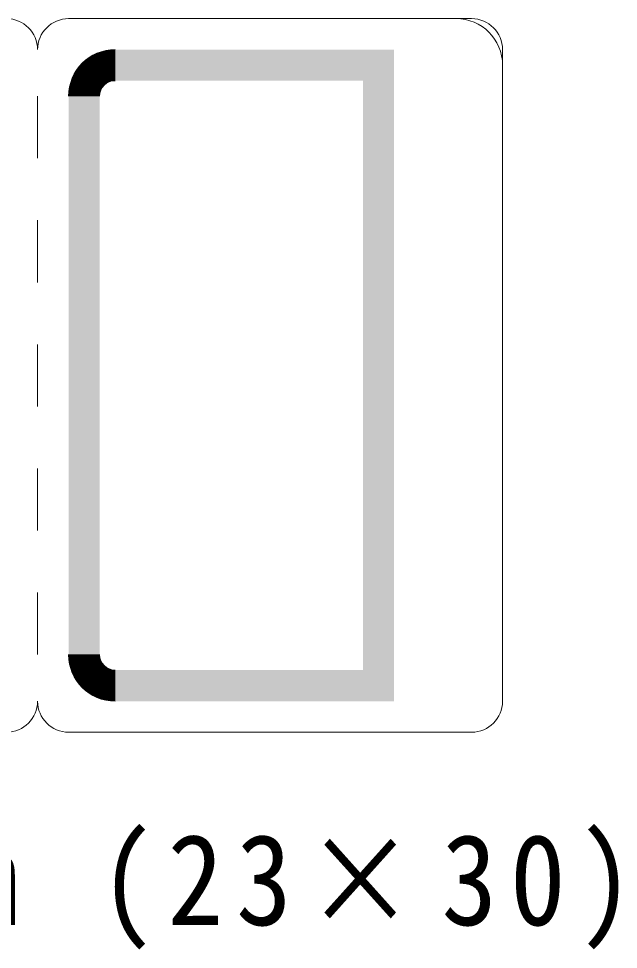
# Model space of a CAD drawing. Units: millimetres, scale not verified. Extents: x -40888 to 25622, y -28100 to 28247.
# Drawn here: x -13111 to -11176, y 25247 to 28247 of the extents above; entities that cross this region are included whole.
import ezdxf

# ---------------------------------------------------------------- set-up
doc = ezdxf.new("R2010")
doc.units = ezdxf.units.MM
doc.header["$LTSCALE"] = 100
doc.layers.add('F-F', color=1, linetype='Continuous', lineweight=18)
doc.styles.add('ＭＳ ゴシック', font='')
doc.styles.get('ＭＳ ゴシック').set_extended_font_data('MS Gothic')

msp = doc.modelspace()

# ---------------------------------------------------------------- linework, layer by layer
at = {"layer": 'F-F', "color": 7}
for p, q in [((-11649.9, 28247), (-12949.9, 28247)), ((-11549.9, 26047), (-11549.9, 28147)), ((-13049.9, 27997), (-13049.9, 27797)), ((-13049.9, 27597), (-13049.9, 27397)), ((-13049.9, 27197), (-13049.9, 26997)), ((-13049.9, 26597), (-13049.9, 26797)), ((-13049.9, 26197), (-13049.9, 26397)), ((-12949.9, 25947), (-11649.9, 25947))]:
    msp.add_line(p, q, dxfattribs=at)
for centre, radius, start, end in [((-13149.9, 28147), 100, 0, 90), ((-12949.9, 28147), 100, 90, 180), ((-11699.9, 28097), 150, 0, 90), ((-11649.9, 28147), 100, 0, 90), ((-13149.9, 26047), 100, 270, 0), ((-12949.9, 26047), 100, 180, 270), ((-11649.9, 26047), 100, 270, 0)]:
    msp.add_arc(centre, radius, start, end, dxfattribs=at)
at = {"layer": 'F-F'}
for centre, radius, start, end in [((-12799.9, 27997), 150, 90, 180), ((-12799.9, 27997), 149.9, 90, 180), ((-12799.9, 27997), 149.5, 90, 180), ((-12799.9, 27997), 149, 90, 180), ((-12799.9, 27997), 148.5, 90, 180), ((-12799.9, 27997), 148, 90, 180), ((-12799.9, 27997), 147.5, 90, 180), ((-12799.9, 27997), 147, 90, 180), ((-12799.9, 27997), 146.5, 90, 180), ((-12799.9, 27997), 146, 90, 180), ((-12799.9, 27997), 145.5, 90, 180), ((-12799.9, 27997), 145, 90, 180), ((-12799.9, 27997), 144.5, 90, 180), ((-12799.9, 27997), 144, 90, 180), ((-12799.9, 27997), 143.5, 90, 180), ((-12799.9, 27997), 143, 90, 180), ((-12799.9, 27997), 142.5, 90, 180), ((-12799.9, 27997), 142, 90, 180), ((-12799.9, 27997), 141.5, 90, 180), ((-12799.9, 27997), 141, 90, 180), ((-12799.9, 27997), 140.5, 90, 180), ((-12799.9, 27997), 140, 90, 180), ((-12799.9, 27997), 139.5, 90, 180), ((-12799.9, 27997), 139, 90, 180), ((-12799.9, 27997), 138.5, 90, 180), ((-12799.9, 27997), 138, 90, 180), ((-12799.9, 27997), 137.5, 90, 180), ((-12799.9, 27997), 137, 90, 180), ((-12799.9, 27997), 136.5, 90, 180), ((-12799.9, 27997), 136, 90, 180), ((-12799.9, 27997), 135.5, 90, 180), ((-12799.9, 27997), 135, 90, 180), ((-12799.9, 27997), 134.5, 90, 180), ((-12799.9, 27997), 134, 90, 180), ((-12799.9, 27997), 133.5, 90, 180), ((-12799.9, 27997), 133, 90, 180), ((-12799.9, 27997), 132.5, 90, 180), ((-12799.9, 27997), 132, 90, 180), ((-12799.9, 27997), 131.5, 90, 180), ((-12799.9, 27997), 131, 90, 180), ((-12799.9, 27997), 130.5, 90, 180), ((-12799.9, 27997), 130, 90, 180), ((-12799.9, 27997), 129.5, 90, 180), ((-12799.9, 27997), 129, 90, 180), ((-12799.9, 27997), 128.5, 90, 180), ((-12799.9, 27997), 128, 90, 180), ((-12799.9, 27997), 127.5, 90, 180), ((-12799.9, 27997), 127, 90, 180), ((-12799.9, 27997), 126.5, 90, 180), ((-12799.9, 27997), 126, 90, 180), ((-12799.9, 27997), 125.5, 90, 180), ((-12799.9, 27997), 125, 90, 180), ((-12799.9, 27997), 124.5, 90, 180), ((-12799.9, 27997), 124, 90, 180), ((-12799.9, 27997), 123.5, 90, 180), ((-12799.9, 27997), 123, 90, 180), ((-12799.9, 27997), 122.5, 90, 180), ((-12799.9, 27997), 122, 90, 180), ((-12799.9, 27997), 121.5, 90, 180), ((-12799.9, 27997), 121, 90, 180), ((-12799.9, 27997), 120.5, 90, 180), ((-12799.9, 27997), 120, 90, 180), ((-12799.9, 27997), 119.5, 90, 180), ((-12799.9, 27997), 119, 90, 180), ((-12799.9, 27997), 118.5, 90, 180), ((-12799.9, 27997), 118, 90, 180), ((-12799.9, 27997), 117.5, 90, 180), ((-12799.9, 27997), 117, 90, 180), ((-12799.9, 27997), 116.5, 90, 180), ((-12799.9, 27997), 116, 90, 180), ((-12799.9, 27997), 115.5, 90, 180), ((-12799.9, 27997), 115, 90, 180), ((-12799.9, 27997), 114.5, 90, 180), ((-12799.9, 27997), 114, 90, 180), ((-12799.9, 27997), 113.5, 90, 180), ((-12799.9, 27997), 113, 90, 180), ((-12799.9, 27997), 112.5, 90, 180), ((-12799.9, 27997), 112, 90, 180), ((-12799.9, 27997), 111.5, 90, 180), ((-12799.9, 27997), 111, 90, 180), ((-12799.9, 27997), 110.5, 90, 180), ((-12799.9, 27997), 110, 90, 180), ((-12799.9, 27997), 109.5, 90, 180), ((-12799.9, 27997), 109, 90, 180), ((-12799.9, 27997), 108.5, 90, 180), ((-12799.9, 27997), 108, 90, 180), ((-12799.9, 27997), 107.5, 90, 180), ((-12799.9, 27997), 107, 90, 180), ((-12799.9, 27997), 106.5, 90, 180), ((-12799.9, 27997), 106, 90, 180), ((-12799.9, 27997), 105.5, 90, 180), ((-12799.9, 27997), 105, 90, 180), ((-12799.9, 27997), 104.5, 90, 180), ((-12799.9, 27997), 104, 90, 180), ((-12799.9, 27997), 103.5, 90, 180), ((-12799.9, 27997), 103, 90, 180), ((-12799.9, 27997), 102.5, 90, 180), ((-12799.9, 27997), 102, 90, 180), ((-12799.9, 27997), 101.5, 90, 180), ((-12799.9, 27997), 101, 90, 180), ((-12799.9, 27997), 100.5, 90, 180), ((-12799.9, 27997), 100, 90, 180), ((-12799.9, 27997), 99.5, 90, 180), ((-12799.9, 27997), 99, 90, 180), ((-12799.9, 27997), 98.5, 90, 180), ((-12799.9, 27997), 98, 90, 180), ((-12799.9, 27997), 97.5, 90, 180), ((-12799.9, 27997), 97, 90, 180), ((-12799.9, 27997), 96.5, 90, 180), ((-12799.9, 27997), 96, 90, 180), ((-12799.9, 27997), 95.5, 90, 180), ((-12799.9, 27997), 95, 90, 180), ((-12799.9, 27997), 94.5, 90, 180), ((-12799.9, 27997), 94, 90, 180), ((-12799.9, 27997), 93.5, 90, 180), ((-12799.9, 27997), 93, 90, 180), ((-12799.9, 27997), 92.5, 90, 180), ((-12799.9, 27997), 92, 90, 180), ((-12799.9, 27997), 91.5, 90, 180), ((-12799.9, 27997), 91, 90, 180), ((-12799.9, 27997), 90.5, 90, 180), ((-12799.9, 27997), 90, 90, 180), ((-12799.9, 27997), 89.5, 90, 180), ((-12799.9, 27997), 89, 90, 180), ((-12799.9, 27997), 88.5, 90, 180), ((-12799.9, 27997), 88, 90, 180), ((-12799.9, 27997), 87.5, 90, 180), ((-12799.9, 27997), 87, 90, 180), ((-12799.9, 27997), 86.5, 90, 180), ((-12799.9, 27997), 86, 90, 180), ((-12799.9, 27997), 85.5, 90, 180), ((-12799.9, 27997), 85, 90, 180), ((-12799.9, 27997), 84.5, 90, 180), ((-12799.9, 27997), 84, 90, 180), ((-12799.9, 27997), 83.5, 90, 180), ((-12799.9, 27997), 83, 90, 180), ((-12799.9, 27997), 82.5, 90, 180), ((-12799.9, 27997), 82, 90, 180), ((-12799.9, 27997), 81.5, 90, 180), ((-12799.9, 27997), 81, 90, 180), ((-12799.9, 27997), 80.5, 90, 180), ((-12799.9, 27997), 80, 90, 180), ((-12799.9, 27997), 79.5, 90, 180), ((-12799.9, 27997), 79, 90, 180), ((-12799.9, 27997), 78.5, 90, 180), ((-12799.9, 27997), 78, 90, 180), ((-12799.9, 27997), 77.5, 90, 180), ((-12799.9, 27997), 77, 90, 180), ((-12799.9, 27997), 76.5, 90, 180), ((-12799.9, 27997), 76, 90, 180), ((-12799.9, 27997), 75.5, 90, 180), ((-12799.9, 27997), 75, 90, 180), ((-12799.9, 27997), 74.5, 90, 180), ((-12799.9, 27997), 74, 90, 180), ((-12799.9, 27997), 73.5, 90, 180), ((-12799.9, 27997), 73, 90, 180), ((-12799.9, 27997), 72.5, 90, 180), ((-12799.9, 27997), 72, 90, 180), ((-12799.9, 27997), 71.5, 90, 180), ((-12799.9, 27997), 71, 90, 180), ((-12799.9, 27997), 70.5, 90, 180), ((-12799.9, 27997), 70, 90, 180), ((-12799.9, 27997), 69.5, 90, 180), ((-12799.9, 27997), 69, 90, 180), ((-12799.9, 27997), 68.5, 90, 180), ((-12799.9, 27997), 68, 90, 180), ((-12799.9, 27997), 67.5, 90, 180), ((-12799.9, 27997), 67, 90, 180), ((-12799.9, 27997), 66.5, 90, 180), ((-12799.9, 27997), 66, 90, 180), ((-12799.9, 27997), 65.5, 90, 180), ((-12799.9, 27997), 65, 90, 180), ((-12799.9, 27997), 64.5, 90, 180), ((-12799.9, 27997), 64, 90, 180), ((-12799.9, 27997), 63.5, 90, 180), ((-12799.9, 27997), 63, 90, 180), ((-12799.9, 27997), 62.5, 90, 180), ((-12799.9, 27997), 62, 90, 180), ((-12799.9, 27997), 61.5, 90, 180), ((-12799.9, 27997), 61, 90, 180), ((-12799.9, 27997), 60.5, 90, 180), ((-12799.9, 27997), 60, 90, 180), ((-12799.9, 27997), 59.5, 90, 180), ((-12799.9, 27997), 59, 90, 180), ((-12799.9, 27997), 58.5, 90, 180), ((-12799.9, 27997), 58, 90, 180), ((-12799.9, 27997), 57.5, 90, 180), ((-12799.9, 27997), 57, 90, 180), ((-12799.9, 27997), 56.5, 90, 180), ((-12799.9, 27997), 56, 90, 180), ((-12799.9, 27997), 55.5, 90, 180), ((-12799.9, 27997), 55, 90, 180), ((-12799.9, 27997), 54.5, 90, 180), ((-12799.9, 27997), 54, 90, 180), ((-12799.9, 27997), 53.5, 90, 180), ((-12799.9, 27997), 53, 90, 180), ((-12799.9, 27997), 52.5, 90, 180), ((-12799.9, 27997), 52, 90, 180), ((-12799.9, 27997), 51.5, 90, 180), ((-12799.9, 27997), 51, 90, 180), ((-12799.9, 27997), 50.5, 90, 180), ((-12799.9, 27997), 50, 90, 180), ((-12799.9, 26197), 150, 180, 270), ((-12799.9, 26197), 149.9, 180, 270), ((-12799.9, 26197), 149.5, 180, 270), ((-12799.9, 26197), 149, 180, 270), ((-12799.9, 26197), 148.5, 180, 270), ((-12799.9, 26197), 148, 180, 270), ((-12799.9, 26197), 147.5, 180, 270), ((-12799.9, 26197), 147, 180, 270), ((-12799.9, 26197), 146.5, 180, 270), ((-12799.9, 26197), 146, 180, 270), ((-12799.9, 26197), 145.5, 180, 270), ((-12799.9, 26197), 145, 180, 270), ((-12799.9, 26197), 144.5, 180, 270), ((-12799.9, 26197), 144, 180, 270), ((-12799.9, 26197), 143.5, 180, 270), ((-12799.9, 26197), 143, 180, 270), ((-12799.9, 26197), 142.5, 180, 270), ((-12799.9, 26197), 142, 180, 270), ((-12799.9, 26197), 141.5, 180, 270), ((-12799.9, 26197), 141, 180, 270), ((-12799.9, 26197), 140.5, 180, 270), ((-12799.9, 26197), 140, 180, 270), ((-12799.9, 26197), 139.5, 180, 270), ((-12799.9, 26197), 139, 180, 270), ((-12799.9, 26197), 138.5, 180, 270), ((-12799.9, 26197), 138, 180, 270), ((-12799.9, 26197), 137.5, 180, 270), ((-12799.9, 26197), 137, 180, 270), ((-12799.9, 26197), 136.5, 180, 270), ((-12799.9, 26197), 136, 180, 270), ((-12799.9, 26197), 135.5, 180, 270), ((-12799.9, 26197), 135, 180, 270), ((-12799.9, 26197), 134.5, 180, 270), ((-12799.9, 26197), 134, 180, 270), ((-12799.9, 26197), 133.5, 180, 270), ((-12799.9, 26197), 133, 180, 270), ((-12799.9, 26197), 132.5, 180, 270), ((-12799.9, 26197), 132, 180, 270), ((-12799.9, 26197), 131.5, 180, 270), ((-12799.9, 26197), 131, 180, 270), ((-12799.9, 26197), 130.5, 180, 270), ((-12799.9, 26197), 130, 180, 270), ((-12799.9, 26197), 129.5, 180, 270), ((-12799.9, 26197), 129, 180, 270), ((-12799.9, 26197), 128.5, 180, 270), ((-12799.9, 26197), 128, 180, 270), ((-12799.9, 26197), 127.5, 180, 270), ((-12799.9, 26197), 127, 180, 270), ((-12799.9, 26197), 126.5, 180, 270), ((-12799.9, 26197), 126, 180, 270), ((-12799.9, 26197), 125.5, 180, 270), ((-12799.9, 26197), 125, 180, 270), ((-12799.9, 26197), 124.5, 180, 270), ((-12799.9, 26197), 124, 180, 270), ((-12799.9, 26197), 123.5, 180, 270), ((-12799.9, 26197), 123, 180, 270), ((-12799.9, 26197), 122.5, 180, 270), ((-12799.9, 26197), 122, 180, 270), ((-12799.9, 26197), 121.5, 180, 270), ((-12799.9, 26197), 121, 180, 270), ((-12799.9, 26197), 120.5, 180, 270), ((-12799.9, 26197), 120, 180, 270), ((-12799.9, 26197), 119.5, 180, 270), ((-12799.9, 26197), 119, 180, 270), ((-12799.9, 26197), 118.5, 180, 270), ((-12799.9, 26197), 118, 180, 270), ((-12799.9, 26197), 117.5, 180, 270), ((-12799.9, 26197), 117, 180, 270), ((-12799.9, 26197), 116.5, 180, 270), ((-12799.9, 26197), 116, 180, 270), ((-12799.9, 26197), 115.5, 180, 270), ((-12799.9, 26197), 115, 180, 270), ((-12799.9, 26197), 114.5, 180, 270), ((-12799.9, 26197), 114, 180, 270), ((-12799.9, 26197), 113.5, 180, 270), ((-12799.9, 26197), 113, 180, 270), ((-12799.9, 26197), 112.5, 180, 270), ((-12799.9, 26197), 112, 180, 270), ((-12799.9, 26197), 111.5, 180, 270), ((-12799.9, 26197), 111, 180, 270), ((-12799.9, 26197), 110.5, 180, 270), ((-12799.9, 26197), 110, 180, 270), ((-12799.9, 26197), 109.5, 180, 270), ((-12799.9, 26197), 109, 180, 270), ((-12799.9, 26197), 108.5, 180, 270), ((-12799.9, 26197), 108, 180, 270), ((-12799.9, 26197), 107.5, 180, 270), ((-12799.9, 26197), 107, 180, 270), ((-12799.9, 26197), 106.5, 180, 270), ((-12799.9, 26197), 106, 180, 270), ((-12799.9, 26197), 105.5, 180, 270), ((-12799.9, 26197), 105, 180, 270), ((-12799.9, 26197), 104.5, 180, 270), ((-12799.9, 26197), 104, 180, 270), ((-12799.9, 26197), 103.5, 180, 270), ((-12799.9, 26197), 103, 180, 270), ((-12799.9, 26197), 102.5, 180, 270), ((-12799.9, 26197), 102, 180, 270), ((-12799.9, 26197), 101.5, 180, 270), ((-12799.9, 26197), 101, 180, 270), ((-12799.9, 26197), 100.5, 180, 270), ((-12799.9, 26197), 100, 180, 270), ((-12799.9, 26197), 99.5, 180, 270), ((-12799.9, 26197), 99, 180, 270), ((-12799.9, 26197), 98.5, 180, 270), ((-12799.9, 26197), 98, 180, 270), ((-12799.9, 26197), 97.5, 180, 270), ((-12799.9, 26197), 97, 180, 270), ((-12799.9, 26197), 96.5, 180, 270), ((-12799.9, 26197), 96, 180, 270), ((-12799.9, 26197), 95.5, 180, 270), ((-12799.9, 26197), 95, 180, 270), ((-12799.9, 26197), 94.5, 180, 270), ((-12799.9, 26197), 94, 180, 270), ((-12799.9, 26197), 93.5, 180, 270), ((-12799.9, 26197), 93, 180, 270), ((-12799.9, 26197), 92.5, 180, 270), ((-12799.9, 26197), 92, 180, 270), ((-12799.9, 26197), 91.5, 180, 270), ((-12799.9, 26197), 91, 180, 270), ((-12799.9, 26197), 90.5, 180, 270), ((-12799.9, 26197), 90, 180, 270), ((-12799.9, 26197), 89.5, 180, 270), ((-12799.9, 26197), 89, 180, 270), ((-12799.9, 26197), 88.5, 180, 270), ((-12799.9, 26197), 88, 180, 270), ((-12799.9, 26197), 87.5, 180, 270), ((-12799.9, 26197), 87, 180, 270), ((-12799.9, 26197), 86.5, 180, 270), ((-12799.9, 26197), 86, 180, 270), ((-12799.9, 26197), 85.5, 180, 270), ((-12799.9, 26197), 85, 180, 270), ((-12799.9, 26197), 84.5, 180, 270), ((-12799.9, 26197), 84, 180, 270), ((-12799.9, 26197), 83.5, 180, 270), ((-12799.9, 26197), 83, 180, 270), ((-12799.9, 26197), 82.5, 180, 270), ((-12799.9, 26197), 82, 180, 270), ((-12799.9, 26197), 81.5, 180, 270), ((-12799.9, 26197), 81, 180, 270), ((-12799.9, 26197), 80.5, 180, 270), ((-12799.9, 26197), 80, 180, 270), ((-12799.9, 26197), 79.5, 180, 270), ((-12799.9, 26197), 79, 180, 270), ((-12799.9, 26197), 78.5, 180, 270), ((-12799.9, 26197), 78, 180, 270), ((-12799.9, 26197), 77.5, 180, 270), ((-12799.9, 26197), 77, 180, 270), ((-12799.9, 26197), 76.5, 180, 270), ((-12799.9, 26197), 76, 180, 270), ((-12799.9, 26197), 75.5, 180, 270), ((-12799.9, 26197), 75, 180, 270), ((-12799.9, 26197), 74.5, 180, 270), ((-12799.9, 26197), 74, 180, 270), ((-12799.9, 26197), 73.5, 180, 270), ((-12799.9, 26197), 73, 180, 270), ((-12799.9, 26197), 72.5, 180, 270), ((-12799.9, 26197), 72, 180, 270), ((-12799.9, 26197), 71.5, 180, 270), ((-12799.9, 26197), 71, 180, 270), ((-12799.9, 26197), 70.5, 180, 270), ((-12799.9, 26197), 70, 180, 270), ((-12799.9, 26197), 69.5, 180, 270), ((-12799.9, 26197), 69, 180, 270), ((-12799.9, 26197), 68.5, 180, 270), ((-12799.9, 26197), 68, 180, 270), ((-12799.9, 26197), 67.5, 180, 270), ((-12799.9, 26197), 67, 180, 270), ((-12799.9, 26197), 66.5, 180, 270), ((-12799.9, 26197), 66, 180, 270), ((-12799.9, 26197), 65.5, 180, 270), ((-12799.9, 26197), 65, 180, 270), ((-12799.9, 26197), 64.5, 180, 270), ((-12799.9, 26197), 64, 180, 270), ((-12799.9, 26197), 63.5, 180, 270), ((-12799.9, 26197), 63, 180, 270), ((-12799.9, 26197), 62.5, 180, 270), ((-12799.9, 26197), 62, 180, 270), ((-12799.9, 26197), 61.5, 180, 270), ((-12799.9, 26197), 61, 180, 270), ((-12799.9, 26197), 60.5, 180, 270), ((-12799.9, 26197), 60, 180, 270), ((-12799.9, 26197), 59.5, 180, 270), ((-12799.9, 26197), 59, 180, 270), ((-12799.9, 26197), 58.5, 180, 270), ((-12799.9, 26197), 58, 180, 270), ((-12799.9, 26197), 57.5, 180, 270), ((-12799.9, 26197), 57, 180, 270), ((-12799.9, 26197), 56.5, 180, 270), ((-12799.9, 26197), 56, 180, 270), ((-12799.9, 26197), 55.5, 180, 270), ((-12799.9, 26197), 55, 180, 270), ((-12799.9, 26197), 54.5, 180, 270), ((-12799.9, 26197), 54, 180, 270), ((-12799.9, 26197), 53.5, 180, 270), ((-12799.9, 26197), 53, 180, 270), ((-12799.9, 26197), 52.5, 180, 270), ((-12799.9, 26197), 52, 180, 270), ((-12799.9, 26197), 51.5, 180, 270), ((-12799.9, 26197), 51, 180, 270), ((-12799.9, 26197), 50.5, 180, 270), ((-12799.9, 26197), 50, 180, 270)]:
    msp.add_arc(centre, radius, start, end, dxfattribs=at)
for points in [[(-11899.9, 28147), (-12799.9, 28147), (-11899.9, 28047), (-12799.9, 28047)], [(-11899.9, 26147), (-11899.9, 28047), (-11999.9, 26147), (-11999.9, 28047)], [(-12949.9, 27997), (-12949.9, 26197), (-12849.9, 27997), (-12849.9, 26197)], [(-12799.9, 26147), (-11899.9, 26147), (-12799.9, 26047), (-11899.9, 26047)]]:
    msp.add_solid(points, dxfattribs=at)

# ---------------------------------------------------------------- texts
at = {"layer": 'F-F', "color": 7, "insert": (-15062.4, 25247), "char_height": 293.3, "attachment_point": 7, "style": 'ＭＳ ゴシック'}
msp.add_mtext('\\T1.23;\\W0.9;赤枠1.0mm\\~(23×30)', dxfattribs=at)

doc.saveas('drawing.dxf')
